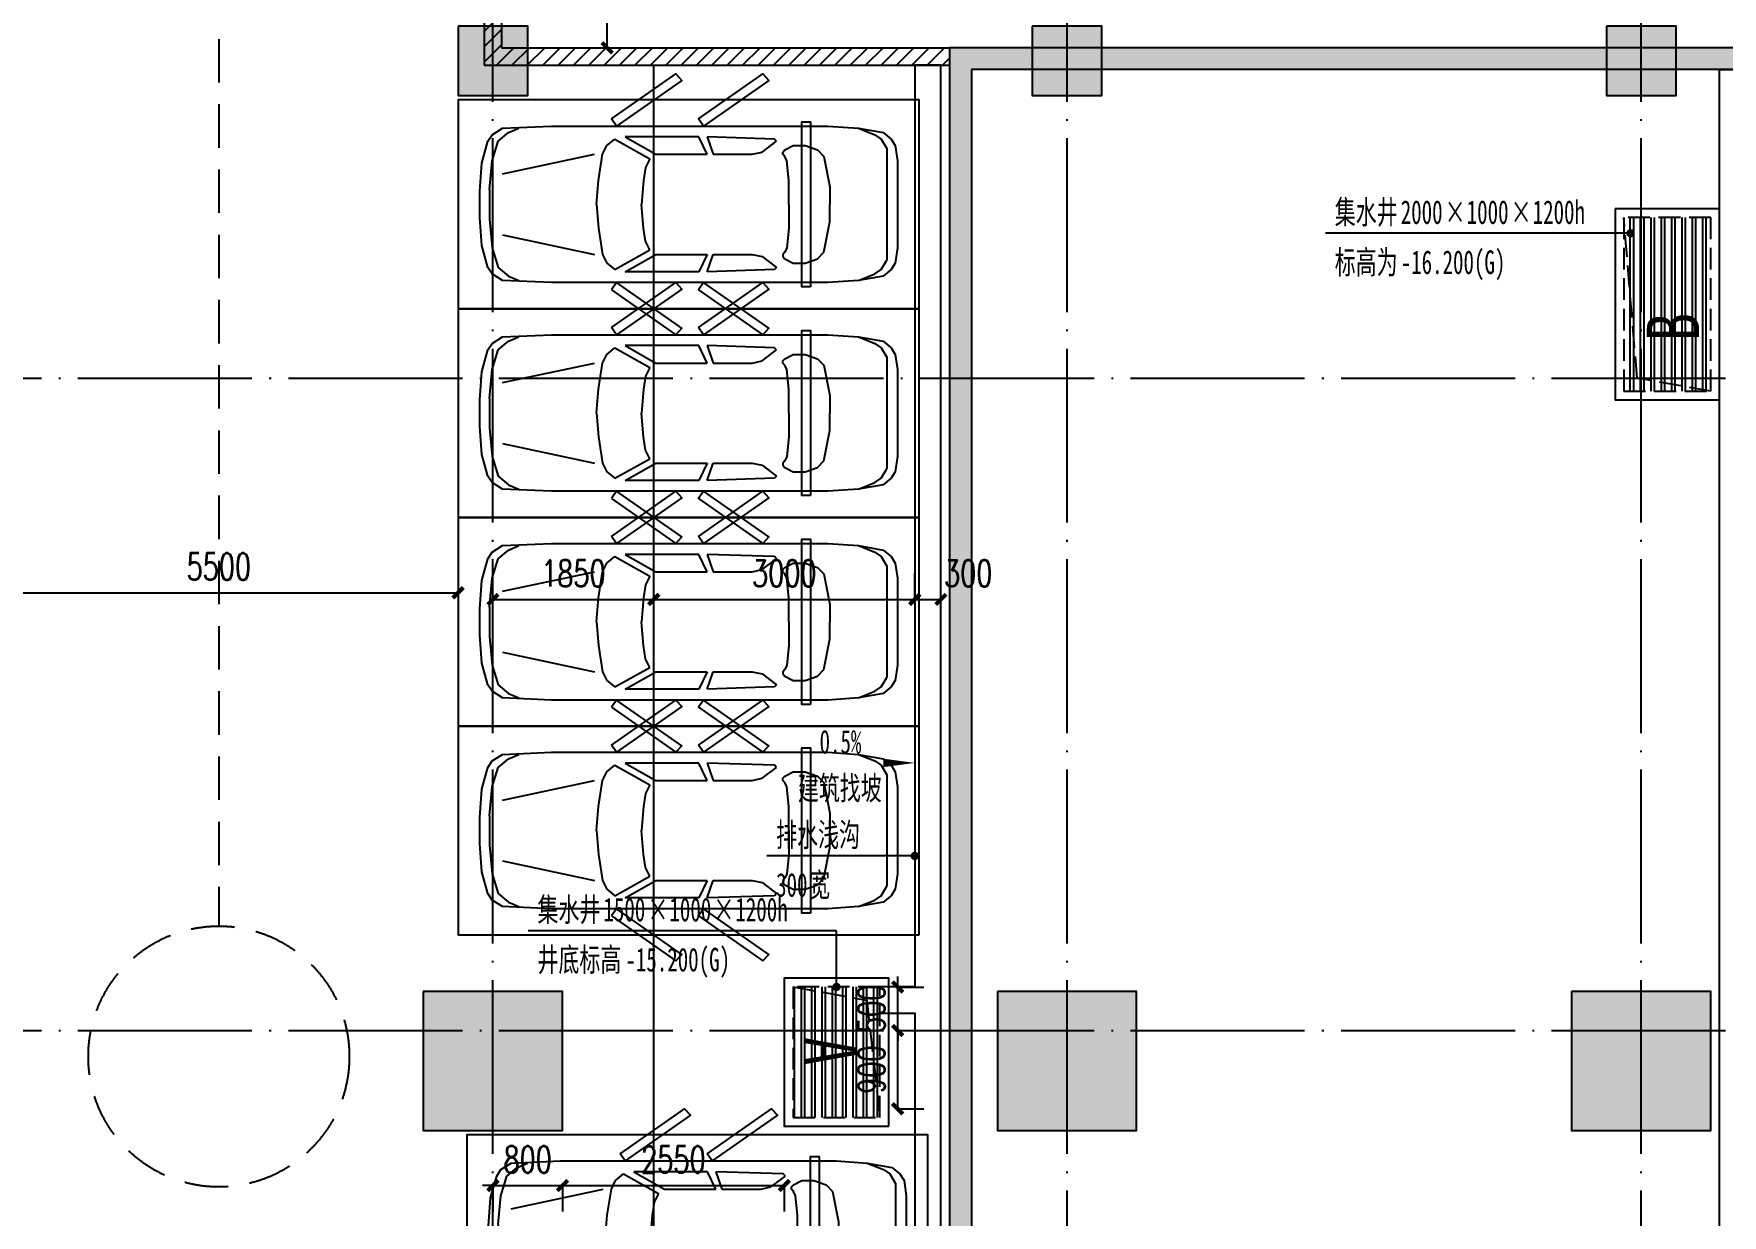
# Model space of a CAD drawing. Header units: millimetres. Extents: x 12325263 to 13848842, y -1463133 to 573208.
# Drawn here: x 12566120 to 12585528, y -1345012 to -1331425 of the extents above; entities that cross this region are included whole.
import ezdxf

# ---------------------------------------------------------------- set-up
doc = ezdxf.new("R2010")
doc.units = ezdxf.units.MM
doc.header["$LTSCALE"] = 1000
for name, pattern in [('DASH', [0.35, 0.25, -0.1]), ('DASHED2', [0.375, 0.25, -0.125]), ('DOTE', [2.42, 2, -0.2, 0.02, -0.2]), ('地下室负三层平面图$0$-3F平面$0$$AUDIT_BAD_LTYPE2', [0])]:
    doc.linetypes.add(name, pattern=pattern)
for name, color, linetype in [('A-ANNO-DIMS', 83, 'Continuous'), ('A-AXIS', 16, 'DOTE'), ('A-COLS', 6, 'Continuous'), ('A-WALL', 5, 'Continuous'), ('A-WALL-PATT', 8, 'Continuous'), ('A_WALL(防火墙)', 151, 'Continuous'), ('AXIS', 3, 'Continuous'), ('J-集水井', 40, 'Continuous'), ('PUB_DIM', 83, 'Continuous'), ('PUB_HATCH', 8, 'Continuous'), ('PUB_TEXT', 7, 'Continuous'), ('人防墙', 6, 'Continuous'), ('商业酒店共享车位', 53, 'Continuous'), ('水沟+分水线', 133, 'Continuous'), ('车道中心线', 6, 'Continuous')]:
    doc.layers.add(name, color=color, linetype=linetype)
doc.styles.add('-黑体', font='simhei.ttf')
doc.styles.add('_TCH_DIM_T3', font='SIMPLEX.shx', dxfattribs={"width": 0.705882, "bigfont": 'GBCBIG.shx'})
doc.styles.add('宋体', font='', dxfattribs={"width": 0.65})
doc.styles.get('宋体').set_extended_font_data('SimSun')
doc.dimstyles.new('_TCH_ARCH&&120', dxfattribs={"dimtxt": 306, "dimasz": 120, "dimexe": 300, "dimexo": 360, "dimgap": 147, "dimtad": 1, "dimdec": 0, "dimzin": 0, "dimdsep": 46, "dimtxsty": '_TCH_DIM_T3', "dimblk": 'ARCHTICK', "dimcen": 0.09, "dimclrt": 7, "dimazin": 2, "dimtfac": 1, "dimtdec": 0, "dimtix": 1, "dimtmove": 2, "dimatfit": 3, "dimfxl": 1, "dimfxlon": 1, "dimtolj": 1, "dimtzin": 0, "dimarcsym": 0})
pattern_1 = [(45, (0, 89.76), (-88.388383, 88.388383), [])]

# ---------------------------------------------------------------- blocks, each defined once
blk = doc.blocks.new('asdgafgf20230228-rf3')
at = {"layer": 'PUB_HATCH'}
for points in [[(33920, 28500), (33670, 28750), (33670, 13550), (33920, 13300)], [(47937, 28667), (47820, 28750), (33670, 28750), (33920, 28500), (47920, 28500)]]:
    blk.add_hatch(color=256, dxfattribs=at).paths.add_polyline_path(points)
at = {"layer": '人防墙'}
for p, q in [((33670, 28750), (33670, 13550)), ((47820, 28750), (33670, 28750)), ((33920, 28500), (33920, 13300)), ((47920, 28500), (33920, 28500))]:
    blk.add_line(p, q, dxfattribs=at)
blk = doc.blocks.new('_FZH')
blk.add_lwpolyline([(-0.5, -0.5), (0.5, -0.5), (0.5, 0.5), (-0.5, 0.5)], close=True)
at = {"layer": 'PUB_HATCH'}
blk.add_solid([(-0.5, -0.5), (0.5, -0.5), (-0.5, 0.5), (0.5, 0.5)], dxfattribs=at)
blk = doc.blocks.new('asdgadfg')
at = {"layer": 'A-COLS', "rotation": 270}
for p, xscale, yscale, zscale in [((-32900, 54150), 800, 800, 800), ((-26300, 54150), 800, 800, 800), ((-19700, 54150), 800, 800, 800), ((-32900, 42650), 1600, 1600, 1600), ((-26300, 42650), 1600, 1600, 1600), ((-19700, 42650), 1600, 1600, 1600)]:
    blk.add_blockref('_FZH', p, dxfattribs=dict(at, xscale=xscale, yscale=yscale, zscale=zscale))
blk = doc.blocks.new('asdfasdgdrg')
at = {"layer": '车道中心线', "linetype": 'DASHED2', "ltscale": 2}
blk.add_line((-31636, -12120), (-31636, -27570), dxfattribs=at)
blk.add_circle((-31636, -29070), 1500, dxfattribs=at)
blk = doc.blocks.new('A$C799138E4')
at = {"layer": 'J-集水井', "linetype": 'DASH'}
h = blk.add_hatch(dxfattribs=at)
h.set_pattern_fill('ANSI32', color=98, scale=25, angle=495, style=0)
h.set_pattern_definition([(180, (200, -200), (-2e-09, -119.0625), []), (180, (160.32, -160.31), (-2e-09, -119.0625), [])])
h.paths.add_polyline_path([(0, 0), (2000, 0), (2000, 1000), (0, 1000)])
at = {"layer": 'J-集水井', "color": 251, "linetype": 'Continuous'}
blk.add_lwpolyline([(2100, 1100), (-100, 1100), (-100, -100), (2100, -100)], close=True, dxfattribs=at)
at = {"layer": 'J-集水井', "linetype": 'DASH'}
blk.add_lwpolyline([(2000, 1000), (0, 1000), (0, 0), (2000, 0)], close=True, dxfattribs=at)
blk.add_lwpolyline([(0, 0), (151, 847), (2000, 1000)], dxfattribs=at)
at = {"layer": 'J-集水井', "color": 7, "style": '-黑体', "width": 0.8}
blk.add_text('B', height=600, rotation=0, dxfattribs=at).set_placement((575, 136))
blk = doc.blocks.new('asdfsfsdf')
at = {"color": 253, "linetype": '地下室负三层平面图$0$-3F平面$0$$AUDIT_BAD_LTYPE2', "transparency": 33554559, "extrusion": (0.000447791, 3.52996e-16, 1)}
for p, q in [((-500, -141, 0), (-725, -212, 0)), ((-169, -110, 0), (-500, -141, 0)), ((169, -110, 0), (-169, -110, 0)), ((169, -110, 0), (500, -141, 0)), ((500, -141, 0), (725, -212, 0)), ((-825, -329, 0), (-875, -447, 0)), ((-725, -212, 0), (-825, -329, 0)), ((-350, -259, 0), (-575, -1318, 0)), ((350, -259, 0), (575, -1318, 0)), ((725, -212, 0), (825, -329, 0)), ((825, -329, 0), (875, -447, 0)), ((0, -1341), (-275, -1365, 0)), ((0, -1341), (275, -1365, 0)), ((-675, -1459, 0), (-750, -1553, 0)), ((-575, -1412, 0), (-675, -1459, 0)), ((-275, -1365, 0), (-575, -1412, 0)), ((275, -1365, 0), (575, -1412, 0)), ((575, -1412, 0), (675, -1459, 0)), ((675, -1459, 0), (750, -1553, 0)), ((-775, -2518, 0), (-775, -1671, 0)), ((-775, -1671, 0), (-575, -2024, 0)), ((-750, -1553, 0), (-525, -1953, 0)), ((750, -1553, 0), (525, -1953, 0)), ((775, -1671, 0), (575, -2024, 0)), ((775, -2518, 0), (775, -1671, 0)), ((-525, -1953, 0), (-425, -1906, 0)), ((-425, -1906, 0), (-275, -1882, 0)), ((-275, -1882, 0), (0, -1859)), ((275, -1882, 0), (0, -1859)), ((425, -1906, 0), (275, -1882, 0)), ((525, -1953, 0), (425, -1906, 0)), ((-575, -2024, 0), (-575, -2612, 0)), ((575, -2024, 0), (575, -2612, 0)), ((-575, -2612, 0), (-775, -2518, 0)), ((575, -2612, 0), (775, -2518, 0)), ((-775, -2612, 0), (-575, -2682, 0)), ((-750, -3388, 0), (-775, -2612, 0)), ((-575, -2682, 0), (-575, -3129, 0)), ((775, -2612, 0), (575, -2682, 0)), ((575, -2682, 0), (575, -3129, 0)), ((750, -3388, 0), (775, -2612, 0)), ((-600, -3247, 0), (-725, -3412, 0)), ((-575, -3129, 0), (-600, -3247, 0)), ((575, -3129, 0), (600, -3247, 0)), ((600, -3247, 0), (725, -3412, 0)), ((-725, -3412, 0), (-750, -3388, 0)), ((-600, -3482, 0), (-625, -3506, 0)), ((-575, -3482, 0), (-600, -3482, 0)), ((-550, -3506, 0), (-575, -3482, 0)), ((550, -3506, 0), (575, -3482, 0)), ((575, -3482, 0), (600, -3482, 0)), ((600, -3482, 0), (625, -3506, 0)), ((725, -3412, 0), (750, -3388, 0)), ((-625, -3506, 0), (-675, -3600, 0)), ((-675, -3600, 0), (-675, -3741, 0)), ((-500, -3529, 0), (-550, -3506, 0)), ((-275, -3553, 0), (-500, -3529, 0)), ((0, -3553), (-275, -3553, 0)), ((0, -3553), (275, -3553, 0)), ((275, -3553, 0), (500, -3529, 0)), ((500, -3529, 0), (550, -3506, 0)), ((625, -3506, 0), (675, -3600, 0)), ((675, -3600, 0), (675, -3741, 0)), ((-675, -3741, 0), (-625, -3882, 0)), ((675, -3741, 0), (625, -3882, 0)), ((-625, -3882, 0), (-550, -3953, 0)), ((-550, -3953, 0), (-200, -4024, 0)), ((-200, -4024, 0), (0, -4024)), ((200, -4024, 0), (0, -4024)), ((550, -3953, 0), (200, -4024, 0)), ((625, -3882, 0), (550, -3953, 0)), ((-875, -4353, 0), (-800, -4541, 0)), ((875, -4353, 0), (800, -4541, 0)), ((-800, -4541, 0), (-750, -4612, 0)), ((-750, -4612, 0), (-641, -4680, 0)), ((750, -4612, 0), (641, -4680, 0)), ((800, -4541, 0), (750, -4612, 0)), ((641, -4680, 0), (-641, -4680, 0))]:
    blk.add_line(p, q, dxfattribs=at)
for points in [[(-475, -24), (-150, 0), (150, 0), (475, -24), (725, -94), (800, -141), (875, -259), (900, -824), (900, -4000), (875, -4353), (825, -4635), (750, -4729), (675, -4776), (500, -4800), (-500, -4800), (-675, -4776), (-750, -4729), (-825, -4635), (-875, -4353), (-900, -4000), (-900, -824), (-875, -259), (-800, -141), (-725, -94)], [(-982, -1513), (-1500, -2253), (-1425, -2321), (-900, -1571)]]:
    blk.add_lwpolyline(points, close=True, dxfattribs=at)
at = {"color": 253, "linetype": '地下室负三层平面图$0$-3F平面$0$$AUDIT_BAD_LTYPE2', "transparency": 33554559, "extrusion": (0.000447791, 3.52996e-16, 1), "elevation": 0}
for points in [[(982, -1513), (1500, -2253), (1425, -2321), (900, -1571)], [(-900, -2571), (-982, -2513), (-1500, -3253), (-1425, -3321)], [(982, -2513), (1500, -3253), (1425, -3321), (900, -2571)]]:
    blk.add_lwpolyline(points, close=True, dxfattribs=at)
blk = doc.blocks.new('A$C06465456')
for points in [[(0, 5300), (2400, 5300), (2400, 0), (0, 0)], [(250, 4050), (250, 3950), (2150, 3950), (2150, 4050)]]:
    blk.add_lwpolyline(points, close=True)
at = {"xscale": -1, "rotation": 180}
blk.add_blockref('asdfsfsdf', (1200, 250), dxfattribs=at)
blk = doc.blocks.new('A$C0F4A4D7E')
at = {"layer": 'J-集水井', "linetype": 'DASH'}
h = blk.add_hatch(dxfattribs=at)
h.set_pattern_fill('ANSI32', color=98, scale=25, angle=495, style=0)
h.set_pattern_definition([(180, (200, -200), (-2e-09, -119.0625), []), (180, (160.31, -160.31), (-2e-09, -119.0625), [])])
edge = h.paths.add_edge_path()
edge.add_line((0, 0), (1500, 0))
edge.add_line((1500, 0), (1500, 1000))
edge.add_line((1500, 1000), (0, 1000))
edge.add_line((0, 1000), (0, 0))
at = {"layer": 'J-集水井', "color": 251, "linetype": 'Continuous'}
blk.add_lwpolyline([(1600, 1100), (-100, 1100), (-100, -100), (1600, -100)], close=True, dxfattribs=at)
at = {"layer": 'J-集水井', "linetype": 'DASH'}
blk.add_lwpolyline([(1500, 1000), (0, 1000), (0, 0), (1500, 0)], close=True, dxfattribs=at)
blk.add_lwpolyline([(0, 0), (151, 847), (1500, 1000)], dxfattribs=at)
at = {"layer": 'J-集水井', "color": 7, "style": '-黑体', "width": 0.8}
blk.add_text('A', height=600, rotation=0, dxfattribs=at).set_placement((575, 136))
blk = doc.blocks.new('qlzw')
at = {"layer": 'A-AXIS'}
for p, q in [((12437966.8, 979489.8), (12437966.8, 1082089.8)), ((12444566.8, 979489.8), (12444566.8, 1082089.8)), ((12451166.8, 979489.8), (12451166.8, 1082089.8)), ((12411416.8, 1046489.8), (12486866.8, 1046489.8)), ((12411416.8, 1038989.8), (12486866.8, 1038989.8))]:
    blk.add_line(p, q, dxfattribs=at)
blk = doc.blocks.new('_ArchTick')
at = {"color": 0, "linetype": 'ByBlock', "const_width": 0.4}
blk.add_lwpolyline([(-0.5, -0.5), (0.5, 0.5)], dxfattribs=at)
blk = doc.blocks.new('*D3277')
at = {"layer": 'A-ANNO-DIMS', "color": 0, "lineweight": -2, "transparency": 16777216}
for p, q in [((12576247, -1337931), (12576247, -1337630)), ((12576547, -1337931), (12576547, -1337630)), ((12576247, -1337930), (12576547, -1337930))]:
    blk.add_line(p, q, dxfattribs=at)
at = {"layer": 'Defpoints', "color": 0, "transparency": 16777216}
for p in [(12576547, -1337930), (12576247, -1338907), (12576547, -1338907)]:
    blk.add_point(p, dxfattribs=at)
at = {"layer": 'A-ANNO-DIMS', "color": 0, "lineweight": -2, "transparency": 16777216, "xscale": 120, "yscale": 120, "zscale": 120, "rotation": 180}
blk.add_blockref('_ArchTick', (12576247, -1337930), dxfattribs=at)
at = {"layer": 'A-ANNO-DIMS', "color": 0, "lineweight": -2, "transparency": 16777216, "xscale": 120, "yscale": 120, "zscale": 120}
blk.add_blockref('_ArchTick', (12576547, -1337930), dxfattribs=at)
at = {"layer": 'A-ANNO-DIMS', "color": 7, "transparency": 16777216, "insert": (12576861, -1337630), "char_height": 306, "attachment_point": 5, "style": '_TCH_DIM_T3'}
blk.add_mtext('\\A1;300', dxfattribs=at)
blk = doc.blocks.new('*D3278')
at = {"layer": 'A-ANNO-DIMS', "color": 0, "lineweight": -2, "transparency": 16777216}
for p, q in [((12573247, -1337931), (12573247, -1337630)), ((12576247, -1337931), (12576247, -1337630)), ((12573247, -1337930), (12576247, -1337930))]:
    blk.add_line(p, q, dxfattribs=at)
at = {"layer": 'Defpoints', "color": 0, "transparency": 16777216}
for p in [(12576247, -1337930), (12573247, -1338907), (12576247, -1338907)]:
    blk.add_point(p, dxfattribs=at)
at = {"layer": 'A-ANNO-DIMS', "color": 0, "lineweight": -2, "transparency": 16777216, "xscale": 120, "yscale": 120, "zscale": 120, "rotation": 180}
blk.add_blockref('_ArchTick', (12573247, -1337930), dxfattribs=at)
at = {"layer": 'A-ANNO-DIMS', "color": 0, "lineweight": -2, "transparency": 16777216, "xscale": 120, "yscale": 120, "zscale": 120}
blk.add_blockref('_ArchTick', (12576247, -1337930), dxfattribs=at)
at = {"layer": 'A-ANNO-DIMS', "color": 7, "transparency": 16777216, "insert": (12574747, -1337630), "char_height": 306, "attachment_point": 5, "style": '_TCH_DIM_T3'}
blk.add_mtext('\\A1;3000', dxfattribs=at)
blk = doc.blocks.new('*D3279')
at = {"layer": 'A-ANNO-DIMS', "color": 0, "lineweight": -2, "transparency": 16777216}
for p, q in [((12571397, -1337931), (12571397, -1337630)), ((12573247, -1337931), (12573247, -1337630)), ((12571397, -1337930), (12573247, -1337930))]:
    blk.add_line(p, q, dxfattribs=at)
at = {"layer": 'Defpoints', "color": 0, "transparency": 16777216}
for p in [(12573247, -1337930), (12571397, -1338907), (12573247, -1338907)]:
    blk.add_point(p, dxfattribs=at)
at = {"layer": 'A-ANNO-DIMS', "color": 0, "lineweight": -2, "transparency": 16777216, "xscale": 120, "yscale": 120, "zscale": 120, "rotation": 180}
blk.add_blockref('_ArchTick', (12571397, -1337930), dxfattribs=at)
at = {"layer": 'A-ANNO-DIMS', "color": 0, "lineweight": -2, "transparency": 16777216, "xscale": 120, "yscale": 120, "zscale": 120}
blk.add_blockref('_ArchTick', (12573247, -1337930), dxfattribs=at)
at = {"layer": 'A-ANNO-DIMS', "color": 7, "transparency": 16777216, "insert": (12572322, -1337630), "char_height": 306, "attachment_point": 5, "style": '_TCH_DIM_T3'}
blk.add_mtext('\\A1;1850', dxfattribs=at)
blk = doc.blocks.new('*D3325')
at = {"layer": 'A-ANNO-DIMS', "color": 0, "lineweight": -2, "transparency": 16777216}
for p, q in [((12572197, -1344669), (12572197, -1344970)), ((12572197, -1344670), (12574747, -1344670)), ((12574747, -1344669), (12574747, -1344970))]:
    blk.add_line(p, q, dxfattribs=at)
at = {"layer": 'Defpoints', "color": 0, "transparency": 16777216}
for p in [(12572197, -1343787), (12574747, -1343787), (12574747, -1344670)]:
    blk.add_point(p, dxfattribs=at)
at = {"layer": 'A-ANNO-DIMS', "color": 0, "lineweight": -2, "transparency": 16777216, "xscale": 120, "yscale": 120, "zscale": 120}
for p, rotation in [((12572197, -1344670), 179.9998797950733), ((12574747, -1344670), 359.9998797950734)]:
    blk.add_blockref('_ArchTick', p, dxfattribs=dict(at, rotation=rotation))
at = {"layer": 'A-ANNO-DIMS', "color": 7, "transparency": 16777216, "insert": (12573472, -1344370), "char_height": 306, "attachment_point": 5, "rotation": 359.9999, "style": '_TCH_DIM_T3'}
blk.add_mtext('\\A1;2550', dxfattribs=at)
blk = doc.blocks.new('*D3326')
at = {"layer": 'A-ANNO-DIMS', "color": 0, "lineweight": -2, "transparency": 16777216}
for p, q in [((12571397, -1344670), (12571277, -1344670)), ((12571397, -1344669), (12571397, -1344970)), ((12571397, -1344670), (12572197, -1344670)), ((12572197, -1344669), (12572197, -1344970)), ((12572197, -1344670), (12572317, -1344670))]:
    blk.add_line(p, q, dxfattribs=at)
at = {"layer": 'Defpoints', "color": 0, "transparency": 16777216}
for p in [(12571397, -1343787), (12572197, -1343787), (12572197, -1344670)]:
    blk.add_point(p, dxfattribs=at)
at = {"layer": 'A-ANNO-DIMS', "color": 0, "lineweight": -2, "transparency": 16777216, "xscale": 120, "yscale": 120, "zscale": 120}
for p, rotation in [((12571397, -1344670), 359.9998797950798), ((12572197, -1344670), 179.9998797950798)]:
    blk.add_blockref('_ArchTick', p, dxfattribs=dict(at, rotation=rotation))
at = {"layer": 'A-ANNO-DIMS', "color": 7, "transparency": 16777216, "insert": (12571797, -1344370), "char_height": 306, "attachment_point": 5, "rotation": 359.9999, "style": '_TCH_DIM_T3'}
blk.add_mtext('\\A1;800', dxfattribs=at)
blk = doc.blocks.new('*D3327')
at = {"layer": 'A-ANNO-DIMS', "color": 0, "lineweight": -2, "transparency": 16777216}
for p, q in [((12576050, -1342387), (12576050, -1342267)), ((12576049, -1342387), (12576350, -1342387)), ((12576050, -1342887), (12576050, -1342387)), ((12576049, -1342887), (12576350, -1342887)), ((12576050, -1342887), (12576050, -1343007))]:
    blk.add_line(p, q, dxfattribs=at)
at = {"layer": 'Defpoints', "color": 0, "transparency": 16777216}
for p in [(12574747, -1342387), (12576050, -1342387), (12574747, -1342887)]:
    blk.add_point(p, dxfattribs=at)
at = {"layer": 'A-ANNO-DIMS', "color": 0, "lineweight": -2, "transparency": 16777216, "xscale": 120, "yscale": 120, "zscale": 120}
for p, rotation in [((12576050, -1342387), 270), ((12576050, -1342887), 90)]:
    blk.add_blockref('_ArchTick', p, dxfattribs=dict(at, rotation=rotation))
at = {"layer": 'A-ANNO-DIMS', "color": 7, "transparency": 16777216, "insert": (12575750, -1342637), "char_height": 306, "attachment_point": 5, "rotation": 90, "style": '_TCH_DIM_T3'}
blk.add_mtext('\\A1;500', dxfattribs=at)
blk = doc.blocks.new('*D3328')
at = {"layer": 'A-ANNO-DIMS', "color": 0, "lineweight": -2, "transparency": 16777216}
for p, q in [((12576049, -1342887), (12576350, -1342887)), ((12576050, -1343787), (12576050, -1342887)), ((12576049, -1343787), (12576350, -1343787))]:
    blk.add_line(p, q, dxfattribs=at)
at = {"layer": 'Defpoints', "color": 0, "transparency": 16777216}
for p in [(12574747, -1342887), (12576050, -1342887), (12574747, -1343787)]:
    blk.add_point(p, dxfattribs=at)
at = {"layer": 'A-ANNO-DIMS', "color": 0, "lineweight": -2, "transparency": 16777216, "xscale": 120, "yscale": 120, "zscale": 120}
for p, rotation in [((12576050, -1342887), 90), ((12576050, -1343787), 270)]:
    blk.add_blockref('_ArchTick', p, dxfattribs=dict(at, rotation=rotation))
at = {"layer": 'A-ANNO-DIMS', "color": 7, "transparency": 16777216, "insert": (12575750, -1343337), "char_height": 306, "attachment_point": 5, "rotation": 90, "style": '_TCH_DIM_T3'}
blk.add_mtext('\\A1;900', dxfattribs=at)
blk = doc.blocks.new('*D3463')
at = {"layer": 'Defpoints', "color": 0, "transparency": 16777216}
for p in [(12571797, -1326587), (12572710, -1326587), (12571797, -1331587)]:
    blk.add_point(p, dxfattribs=at)
at = {"layer": 'PUB_DIM', "color": 0, "lineweight": -2, "transparency": 16777216}
for p, q in [((12572709, -1326587), (12573010, -1326587)), ((12572710, -1331587), (12572710, -1326587)), ((12572709, -1331587), (12573010, -1331587))]:
    blk.add_line(p, q, dxfattribs=at)
at = {"layer": 'PUB_DIM', "color": 0, "lineweight": -2, "transparency": 16777216, "xscale": 120, "yscale": 120, "zscale": 120}
for p, rotation in [((12572710, -1326587), 90), ((12572710, -1331587), 270)]:
    blk.add_blockref('_ArchTick', p, dxfattribs=dict(at, rotation=rotation))
at = {"layer": 'PUB_DIM', "color": 7, "transparency": 16777216, "insert": (12572410, -1329087), "char_height": 306, "attachment_point": 5, "rotation": 90, "style": '_TCH_DIM_T3'}
blk.add_mtext('\\A1;5000', dxfattribs=at)
blk = doc.blocks.new('*D3678')
at = {"layer": 'A-ANNO-DIMS', "color": 0, "lineweight": -2, "transparency": 16777216}
for p, q in [((12565497, -1337852), (12565497, -1338153)), ((12565497, -1337853), (12570997, -1337853)), ((12570997, -1337852), (12570997, -1338153))]:
    blk.add_line(p, q, dxfattribs=at)
at = {"layer": 'Defpoints', "color": 0, "transparency": 16777216}
for p in [(12565497, -1336937), (12570997, -1336937), (12570997, -1337853)]:
    blk.add_point(p, dxfattribs=at)
at = {"layer": 'A-ANNO-DIMS', "color": 0, "lineweight": -2, "transparency": 16777216, "xscale": 120, "yscale": 120, "zscale": 120, "rotation": 180}
blk.add_blockref('_ArchTick', (12565497, -1337853), dxfattribs=at)
at = {"layer": 'A-ANNO-DIMS', "color": 0, "lineweight": -2, "transparency": 16777216, "xscale": 120, "yscale": 120, "zscale": 120}
blk.add_blockref('_ArchTick', (12570997, -1337853), dxfattribs=at)
at = {"layer": 'A-ANNO-DIMS', "color": 7, "transparency": 16777216, "insert": (12568247, -1337553), "char_height": 306, "attachment_point": 5, "style": '_TCH_DIM_T3'}
blk.add_mtext('\\A1;5500', dxfattribs=at)

msp = doc.modelspace()

# ---------------------------------------------------------------- hatches: boundary and pattern name
at = {"layer": 'A-WALL-PATT'}
h = msp.add_hatch(dxfattribs=at)
h.set_pattern_fill('ANSI37', color=252, scale=400)
h.set_pattern_definition([(45, (0, 0), (-449.012806, 449.012806), []), (135, (0, 0), (-449.012806, -449.012806), [])])
h.paths.add_polyline_path([(12504241.6, -1283958), (12637591.6, -1283958), (12637591.6, -1405608), (12504241.6, -1405608)])
h.paths.add_polyline_path([(12536667.4, -1284257.5), (12508912.2, -1303721.7), (12510476.6, -1305952.6), (12510476.6, -1360683.5), (12523697, -1360697.5), (12523657.2, -1398386.8), (12613949.5, -1398386.7), (12628138.6, -1317575.9), (12611264, -1314613), (12574996.8, -1314613), (12574997.8, -1307236.8), (12568296.8, -1307236.8), (12568296.8, -1310085.9), (12554779.2, -1310084.1)], flags=16)
h = msp.add_hatch(dxfattribs=at)
h.set_pattern_fill('普通砖', color=256, scale=50, style=0)
h.set_pattern_definition(pattern_1)
h.paths.add_polyline_path([(12571396.8, -1326020.1), (12571296.8, -1326086.8), (12571296.8, -1331786.8), (12571496.8, -1331586.8), (12571496.8, -1326086.8)])
h = msp.add_hatch(dxfattribs=at)
h.set_pattern_fill('普通砖', color=256, scale=50, style=0)
h.set_pattern_definition(pattern_1)
h.paths.add_polyline_path([(12571496.8, -1331586.8), (12571296.8, -1331786.8), (12576646.8, -1331786.7), (12576646.8, -1331586.7)])

# ---------------------------------------------------------------- linework, layer by layer
at = {"layer": 'A-WALL'}
for p, q in [((12585496.8, -1349186.8), (12585496.8, -1331836.9)), ((12585496.8, -1331836.9), (12585696.8, -1331836.9))]:
    msp.add_line(p, q, dxfattribs=at)
at = {"layer": 'A_WALL(防火墙)'}
for p, q in [((12571296.8, -1326086.8), (12571296.8, -1331786.8)), ((12571496.8, -1326086.8), (12571496.8, -1331586.8)), ((12571496.8, -1331586.8), (12576646.8, -1331586.7)), ((12576646.8, -1331586.7), (12576646.8, -1331786.7)), ((12571296.8, -1331786.8), (12576646.8, -1331786.7))]:
    msp.add_line(p, q, dxfattribs=at)
at = {"layer": 'AXIS'}
for p, q in [((12583763.7, -1333720), (12580966.3, -1333720)), ((12584474.3, -1333720), (12583763.7, -1333720)), ((12575346.8, -1341740), (12571801.6, -1341740)), ((12575346.8, -1342386.8), (12575346.8, -1341740))]:
    msp.add_line(p, q, dxfattribs=at)
at = {"layer": 'AXIS', "const_width": 48}
for points in [[(12584498.3, -1333720, 1), (12584450.3, -1333720, 1)], [(12575346.8, -1342410.8, 1), (12575346.8, -1342362.8, 1)]]:
    msp.add_lwpolyline(points, format="xyb", close=True, dxfattribs=at)
at = {"layer": '水沟+分水线'}
for p, q in [((12573246.8, -1342886.8), (12573246.8, -1331786.8)), ((12575735.3, -1340880.1), (12574544.6, -1340880.1)), ((12576246.8, -1340880.1), (12575735.3, -1340880.1)), ((12573246.8, -1346786.9), (12573246.8, -1342886.8))]:
    msp.add_line(p, q, dxfattribs=at)
msp.add_lwpolyline([(12575846.8, -1342686.8), (12576246.8, -1342686.8), (12576246.8, -1346786.9), (12576546.8, -1346786.9), (12576546.8, -1331786.8), (12576246.8, -1331786.8), (12576246.8, -1342386.8), (12575846.8, -1342386.8)], dxfattribs=at)
msp.add_lwpolyline([(12574544.6, -1339810.1, 0, 0, 0), (12576246.8, -1339810.1, 0, 96, 0), (12575886.8, -1339810.1, 0, 0, 0)], format="xyseb", dxfattribs=at)
at = {"layer": '水沟+分水线', "const_width": 48}
msp.add_lwpolyline([(12576270.8, -1340880.1, 1), (12576222.8, -1340880.1, 1)], format="xyb", close=True, dxfattribs=at)

# ---------------------------------------------------------------- block references
for name, p in [('asdgadfg', (12604296.8, -1385886.8)), ('asdfasdgdrg', (12599882.7, -1314116.3))]:
    msp.add_blockref(name, p)
at = {"rotation": 90}
msp.add_blockref('A$C799138E4', (12585397.1, -1335536.8), dxfattribs=at)
at = {"layer": 'A_WALL(防火墙)'}
msp.add_blockref('qlzw', (133430, -2381876.5), dxfattribs=at)
at = {"layer": '人防墙'}
msp.add_blockref('asdgafgf20230228-rf3', (12542976.8, -1360336.8), dxfattribs=at)
at = {"layer": '商业酒店共享车位', "xscale": -1, "rotation": 270}
for p in [(12570996.8, -1334586.8), (12570996.8, -1336986.8), (12570996.8, -1339386.8), (12570996.8, -1341786.8), (12571096.8, -1346486.7, 0)]:
    msp.add_blockref('A$C06465456', p, dxfattribs=at)
at = {"layer": '水沟+分水线', "rotation": 270}
msp.add_blockref('A$C0F4A4D7E', (12574846.8, -1342386.8), dxfattribs=at)

# ---------------------------------------------------------------- texts
at = {"layer": 'PUB_TEXT', "style": '宋体', "width": 0.65}
for s, p in [('集水井', (12581074.3, -1333612)), ('2000', (12581832.6, -1333612)), ('×', (12582338.1, -1333612)), ('1000', (12582590.9, -1333612)), ('×', (12583096.4, -1333612)), ('1200h', (12583349.1, -1333612)), ('标高为', (12581074.3, -1334188)), ('-16.200(G)', (12581832.6, -1334188)), ('0.5%', (12575151.9, -1339702.1)), ('建筑找坡', (12574902.6, -1340235.5)), ('排水浅沟', (12574652.6, -1340772.1)), ('300', (12574652.6, -1341348.1)), ('宽', (12575031.8, -1341348.1)), ('集水井', (12571909.6, -1341632)), ('1500', (12572667.9, -1341632)), ('×', (12573173.4, -1341632)), ('1000', (12573426.2, -1341632)), ('×', (12573931.7, -1341632)), ('1200h', (12574184.4, -1341632)), ('井底标高', (12571909.6, -1342208)), ('-15.200(G)', (12572920.6, -1342208))]:
    msp.add_text(s, height=271.9, dxfattribs=at).set_placement(p)

# ---------------------------------------------------------------- dimensions: what is measured, and where the dimension line sits
at = {"layer": 'A-ANNO-DIMS'}
for p1, p2, distance, picture, middle in [((12565496.8, -1336936.8), (12570996.8, -1336936.8), -916.3, '*D3678', (12568246.8, -1337553.1)), ((12571396.8, -1338906.7), (12573246.8, -1338906.7), 976.7, '*D3279', (12572321.8, -1337630)), ((12573246.8, -1338906.7), (12576246.8, -1338906.7), 976.7, '*D3278', (12574746.8, -1337630)), ((12574746.8, -1342886.8), (12574746.8, -1342386.8), -1303.2, '*D3327', (12575750, -1342636.8)), ((12574746.8, -1343786.8), (12574746.8, -1342886.8), -1303.2, '*D3328', (12575750, -1343336.8)), ((12571396.8, -1343786.8), (12572196.8, -1343786.8), -883.2, '*D3326', (12571796.8, -1344370)), ((12572196.8, -1343786.8), (12574746.8, -1343786.8), -883.2, '*D3325', (12573471.8, -1344370))]:
    dim = msp.add_aligned_dim(p1=p1, p2=p2, distance=distance, dimstyle='_TCH_ARCH&&120', dxfattribs=at)
    dim.commit()
    dim.dimension.update_dxf_attribs({"geometry": picture, "text_midpoint": middle})
dim = msp.add_linear_dim(base=(12576546.8, -1337930), p1=(12576246.8, -1338906.7), p2=(12576546.8, -1338906.7), angle=0, dimstyle='_TCH_ARCH&&120', dxfattribs=at)
dim.commit()
dim.dimension.update_dxf_attribs({"geometry": '*D3277', "text_midpoint": (12576861.2, -1337630), "dimtype": 129})
at = {"layer": 'PUB_DIM'}
dim = msp.add_aligned_dim(p1=(12571796.8, -1331586.8), p2=(12571796.8, -1326586.8), distance=-913.2, dimstyle='_TCH_ARCH&&120', dxfattribs=at)
dim.commit()
dim.dimension.update_dxf_attribs({"geometry": '*D3463', "text_midpoint": (12572410, -1329086.8)})

doc.saveas('drawing.dxf')
